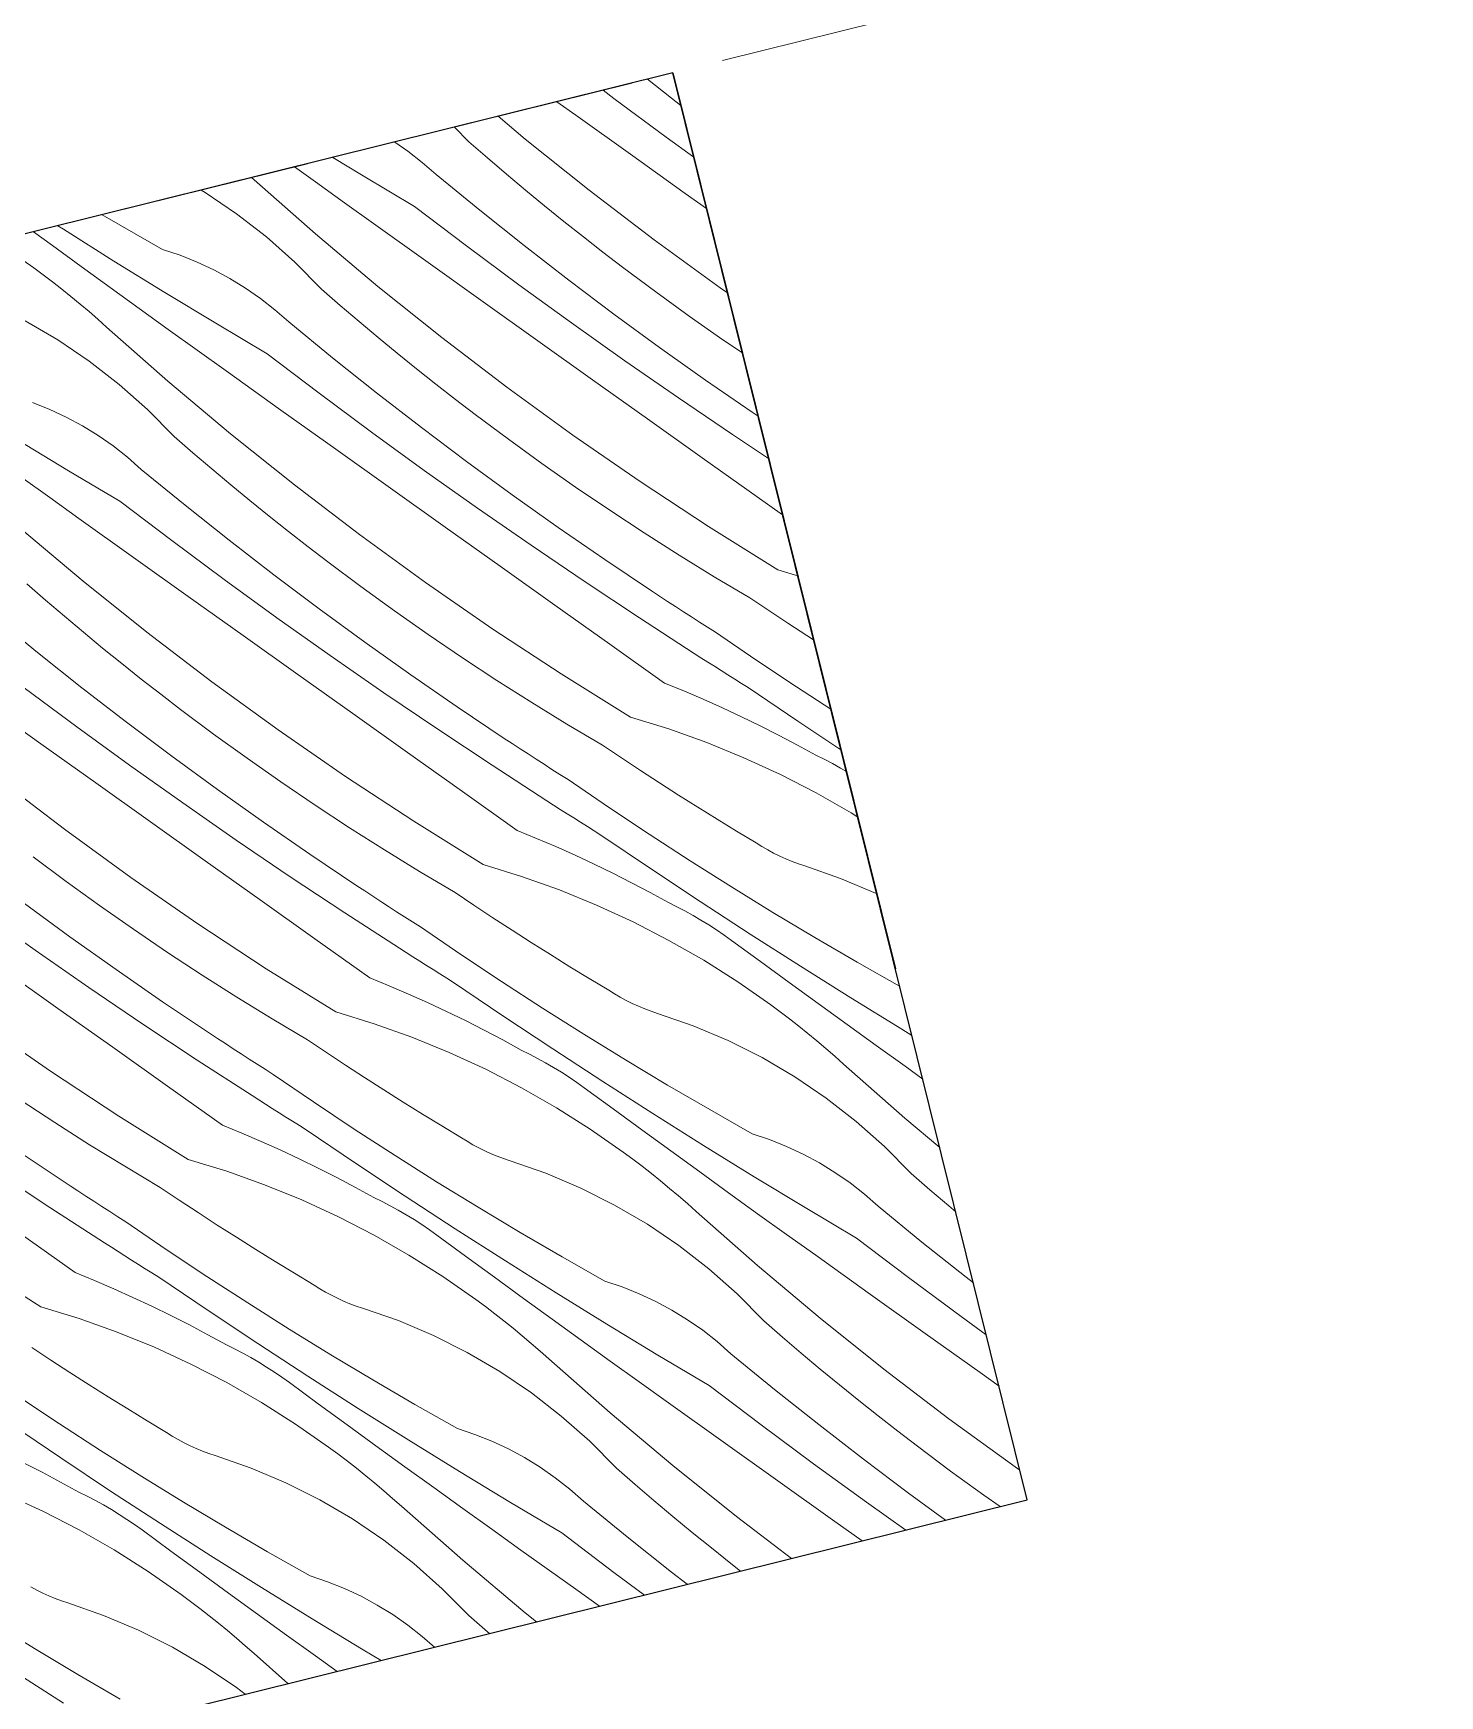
# Model space of a CAD drawing. Header units: millimetres. Extents: x -6376 to 18241, y -2739 to 17970.
# Drawn here: x 3746 to 4568, y 74 to 1047 of the extents above; entities that cross this region are included whole.
import ezdxf

# ---------------------------------------------------------------- set-up
doc = ezdxf.new("R2010")
doc.units = ezdxf.units.MM
doc.header["$MEASUREMENT"] = 0
doc.linetypes.add('Невидимі', pattern=[195.611112, 141.111112, -54.5])
for name, color, linetype in [('101 Стіни', 7, 'Continuous'), ('102 Колони', 7, 'Continuous'), ('103 Балки', 7, 'Continuous')]:
    doc.layers.add(name, color=color, linetype=linetype)
for name, color, linetype, lineweight, true_color in [('101 Стіни_Ном._пера__1', 18, 'Continuous', 25, 0x040404), ('102 Колони_Ном._пера__1', 18, 'Continuous', 25, 0x040404), ('103 Балки_Ном._пера__38', 253, 'Continuous', 13, 0xa4a4a4), ('Двери ARCHICAD_Ном._пера__102', 252, 'Continuous', 5, 0x898989)]:
    doc.layers.add(name, color=color, linetype=linetype, lineweight=lineweight, true_color=true_color)
doc.layers.add('102 Колони_Ном._пера__3', color=255, linetype='Continuous', lineweight=13)

# ---------------------------------------------------------------- blocks, each defined once
blk = doc.blocks.new('Simple Door Opening_2')
at = {"layer": 'Двери ARCHICAD_Ном._пера__102', "color": 252, "linetype": 'Continuous', "lineweight": 5, "true_color": 0x898989}
blk.add_line((-1675, 0), (-1675, -540), dxfattribs=at)
blk = doc.blocks.new('Стіна_1', base_point=(-6376.21, -1583.91))
at = {"layer": '101 Стіни_Ном._пера__1', "color": 18, "linetype": 'Continuous', "lineweight": 25, "true_color": 0x040404}
blk.add_line((4119.79, 1023.4), (4249.98, 499.32), dxfattribs=at)
at = {"layer": 'Двери ARCHICAD_Ном._пера__102', "color": 252, "linetype": 'Continuous', "lineweight": 5, "true_color": 0x898989, "zscale": 1000, "rotation": 13.95045549855258}
blk.add_blockref('Simple Door Opening_2', (5745.39, 1427.21), dxfattribs=at)
blk = doc.blocks.new('*X34')
at = {"layer": '102 Колони_Ном._пера__3', "color": 255, "linetype": 'Continuous', "lineweight": 13}
for p, q in [((4085.29, 1008.48), (4078.99, 1013.26)), ((4118.97, 1008.67), (4105.05, 1019.73)), ((4062.97, 998.64), (4051.91, 1006.53)), ((4115.94, 985.76), (4085.29, 1008.48)), ((4124.52, 1004.37), (4118.97, 1008.67)), ((4033.51, 984.75), (4017.7, 998.04)), ((4095.01, 975.79), (4062.97, 998.64)), ((3964.82, 977.64), (3957.13, 982.99)), ((4000.54, 983.17), (3992.12, 991.68)), ((4011.48, 973.64), (4000.54, 983.17)), ((4070.83, 954.85), (4033.51, 984.75)), ((4132.04, 974.07), (4115.94, 985.76)), ((3938.66, 963.17), (3920.83, 973.97)), ((3973.26, 971.03), (3964.82, 977.64)), ((4022.51, 964.22), (4011.48, 973.64)), ((4127.05, 952.96), (4095.01, 975.79)), ((3910.77, 959.62), (3898.53, 968.43)), ((3968.67, 945.33), (3938.66, 963.17)), ((3981.31, 963.94), (3973.26, 971.03)), ((4006.89, 943.03), (3981.31, 963.94)), ((4033.62, 954.89), (4022.51, 964.22)), ((3846.25, 953.48), (3843.9, 954.86)), ((3864.61, 941.05), (3846.25, 953.48)), ((3874.83, 960.93), (3873.41, 962.19)), ((3910.7, 929.3), (3874.83, 960.93)), ((3927.74, 947.44), (3910.77, 959.62)), ((4044.82, 945.66), (4033.62, 954.89)), ((4108.85, 925.84), (4070.83, 954.85)), ((4139.49, 944.1), (4127.05, 952.96)), ((3944.74, 935.28), (3927.74, 947.44)), ((3999.08, 922.27), (3968.67, 945.33)), ((4056.1, 936.54), (4044.82, 945.66)), ((3763.33, 931.97), (3760.09, 934.04)), ((3796.52, 934.3), (3785.94, 940.47)), ((3821.38, 920.2), (3796.52, 934.3)), ((3882.13, 927.44), (3864.61, 941.05)), ((3976.76, 912.43), (3944.74, 935.28)), ((4032.76, 922.46), (4006.89, 943.03)), ((4067.46, 927.51), (4056.1, 936.54)), ((3756.85, 922.41), (3745.78, 930.49)), ((3792.89, 913.39), (3763.33, 931.97)), ((3898.72, 912.72), (3882.13, 927.44)), ((3947.3, 898.54), (3910.7, 929.3)), ((4078.91, 918.59), (4067.46, 927.51)), ((4147.53, 897.73), (4108.85, 925.84)), ((3726.69, 922.83), (3745.99, 909.38)), ((3773.74, 910.12), (3756.85, 922.41)), ((3831.55, 916.79), (3821.38, 920.2)), ((3841.5, 912.8), (3831.55, 916.79)), ((4029.73, 899.55), (3999.08, 922.27)), ((4058.9, 902.24), (4032.76, 922.46)), ((4090.43, 909.78), (4078.91, 918.59)), ((3751.51, 905.29), (3745.99, 909.38)), ((3756.98, 901.13), (3751.51, 905.29)), ((3790.66, 897.85), (3773.74, 910.12)), ((3822.59, 895.05), (3792.89, 913.39)), ((3851.22, 908.26), (3841.5, 912.8)), ((3860.66, 903.17), (3851.22, 908.26)), ((3914.33, 896.96), (3898.72, 912.72)), ((4008.8, 889.58), (3976.76, 912.43)), ((4109.78, 895.34), (4090.43, 909.78)), ((3762.39, 896.9), (3756.98, 901.13)), ((3767.75, 892.6), (3762.39, 896.9)), ((3807.6, 885.62), (3790.66, 897.85)), ((3852.45, 876.96), (3822.59, 895.05)), ((3869.8, 897.56), (3860.66, 903.17)), ((3878.6, 891.43), (3869.8, 897.56)), ((3925.27, 887.43), (3914.33, 896.96)), ((3984.62, 868.64), (3947.3, 898.54)), ((4060.61, 877.14), (4029.73, 899.55)), ((4085.31, 882.38), (4058.9, 902.24)), ((4129.35, 881.19), (4109.78, 895.34)), ((4151.73, 894.84), (4147.53, 897.73)), ((3773.06, 888.23), (3767.75, 892.6)), ((3778.3, 883.79), (3773.06, 888.23)), ((3824.55, 873.41), (3807.6, 885.62)), ((3887.05, 884.82), (3878.6, 891.43)), ((3936.3, 878.01), (3925.27, 887.43)), ((4040.84, 866.75), (4008.8, 889.58)), ((3760.04, 867.27), (3740.91, 878.49)), ((3783.49, 879.29), (3778.3, 883.79)), ((3788.62, 874.72), (3783.49, 879.29)), ((3882.46, 859.12), (3852.45, 876.96)), ((3895.1, 877.73), (3887.05, 884.82)), ((3920.68, 856.81), (3895.1, 877.73)), ((3947.41, 868.68), (3936.3, 878.01)), ((4091.74, 855.07), (4060.61, 877.14)), ((4112, 862.89), (4085.31, 882.38)), ((4149.13, 867.33), (4129.35, 881.19)), ((3778.4, 854.84), (3760.04, 867.27)), ((3824.49, 843.09), (3788.62, 874.72)), ((3841.53, 861.23), (3824.55, 873.41)), ((3958.61, 859.45), (3947.41, 868.68)), ((4022.64, 839.63), (3984.62, 868.64)), ((4072.89, 843.93), (4040.84, 866.75)), ((4160.47, 859.64), (4149.13, 867.33)), ((3858.53, 849.07), (3841.53, 861.23)), ((3912.87, 836.06), (3882.46, 859.12)), ((3946.55, 836.25), (3920.68, 856.81)), ((3969.89, 850.33), (3958.61, 859.45)), ((4138.94, 843.76), (4112, 862.89)), ((3795.92, 841.23), (3778.4, 854.84)), ((3890.55, 826.22), (3858.53, 849.07)), ((3981.25, 841.3), (3969.89, 850.33)), ((4123.09, 833.32), (4091.74, 855.07)), ((3812.51, 826.51), (3795.92, 841.23)), ((3861.09, 812.33), (3824.49, 843.09)), ((3992.7, 832.38), (3981.25, 841.3)), ((4061.32, 811.52), (4022.64, 839.63)), ((4104.95, 821.12), (4072.89, 843.93)), ((4166.14, 824.99), (4138.94, 843.76)), ((3755.29, 826.59), (3745.34, 830.58)), ((3765.01, 822.05), (3755.29, 826.59)), ((3943.52, 813.34), (3912.87, 836.06)), ((3972.69, 816.03), (3946.55, 836.25)), ((4004.22, 823.57), (3992.7, 832.38)), ((4154.67, 811.91), (4123.09, 833.32)), ((3774.45, 816.96), (3765.01, 822.05)), ((3783.59, 811.35), (3774.45, 816.96)), ((3828.12, 810.75), (3812.51, 826.51)), ((3922.59, 803.37), (3890.55, 826.22)), ((4023.57, 809.12), (4004.22, 823.57)), ((4137.01, 798.32), (4104.95, 821.12)), ((4169.66, 822.64), (4166.14, 824.99)), ((3766.24, 790.75), (3736.38, 808.84)), ((3792.39, 805.22), (3783.59, 811.35)), ((3839.06, 801.22), (3828.12, 810.75)), ((3898.41, 782.43), (3861.09, 812.33)), ((3974.4, 790.93), (3943.52, 813.34)), ((3999.1, 796.17), (3972.69, 816.03)), ((4043.14, 794.98), (4023.57, 809.12)), ((4100.66, 784.34), (4061.32, 811.52)), ((4175.81, 797.9), (4154.67, 811.91)), ((3800.84, 798.61), (3792.39, 805.22)), ((3808.89, 791.52), (3800.84, 798.61)), ((3850.09, 791.8), (3839.06, 801.22)), ((3954.63, 780.54), (3922.59, 803.37)), ((4169.09, 775.53), (4137.01, 798.32)), ((3796.25, 772.91), (3766.24, 790.75)), ((3834.47, 770.6), (3808.89, 791.52)), ((3861.2, 782.47), (3850.09, 791.8)), ((4005.53, 768.86), (3974.4, 790.93)), ((4025.79, 776.68), (3999.1, 796.17)), ((4062.92, 781.12), (4043.14, 794.98)), ((3755.32, 775.02), (3738.34, 787.2)), ((3872.4, 773.24), (3861.2, 782.47)), ((3936.43, 753.42), (3898.41, 782.43)), ((3986.68, 757.72), (3954.63, 780.54)), ((4082.91, 767.57), (4062.92, 781.12)), ((4140.63, 758.09), (4100.66, 784.34)), ((3772.32, 762.86), (3755.32, 775.02)), ((3826.66, 749.85), (3796.25, 772.91)), ((3860.34, 750.03), (3834.47, 770.6)), ((3883.68, 764.12), (3872.4, 773.24)), ((4036.88, 747.11), (4005.53, 768.86)), ((4052.73, 757.55), (4025.79, 776.68)), ((4183.99, 764.95), (4169.09, 775.53)), ((3804.34, 740.01), (3772.32, 762.86)), ((3895.04, 755.09), (3883.68, 764.12)), ((4103.09, 754.31), (4082.91, 767.57)), ((3774.88, 726.11), (3738.28, 756.88)), ((3857.3, 727.12), (3826.66, 749.85)), ((3886.48, 729.82), (3860.34, 750.03)), ((3906.49, 746.17), (3895.04, 755.09)), ((3975.11, 725.31), (3936.43, 753.42)), ((4018.74, 734.91), (3986.68, 757.72)), ((4079.93, 738.78), (4052.73, 757.55)), ((4123.48, 741.37), (4103.09, 754.31)), ((4181.21, 732.79), (4140.63, 758.09)), ((3836.38, 717.16), (3804.34, 740.01)), ((3918.01, 737.36), (3906.49, 746.17)), ((4068.46, 725.7), (4036.88, 747.11)), ((4144.05, 728.73), (4123.48, 741.37)), ((3912.89, 709.96), (3886.48, 729.82)), ((3937.36, 722.91), (3918.01, 737.36)), ((4050.8, 712.11), (4018.74, 734.91)), ((4107.39, 720.39), (4079.93, 738.78)), ((4181.21, 732.79), (4192.87, 729.2)), ((3752.85, 715.01), (3741.91, 724.54)), ((3812.2, 696.22), (3774.88, 726.11)), ((3888.19, 704.72), (3857.3, 727.12)), ((3956.93, 708.77), (3937.36, 722.91)), ((4014.45, 698.13), (3975.11, 725.31)), ((4100.27, 704.62), (4068.46, 725.7)), ((4112.03, 717.34), (4107.39, 720.39)), ((4164.82, 716.4), (4144.05, 728.73)), ((3763.88, 705.59), (3752.85, 715.01)), ((3868.42, 694.33), (3836.38, 717.16)), ((3939.57, 690.47), (3912.89, 709.96)), ((4082.88, 689.32), (4050.8, 712.11)), ((4116.67, 714.3), (4112.03, 717.34)), ((4121.33, 711.27), (4116.67, 714.3)), ((4125.98, 708.25), (4121.33, 711.27)), ((4175.88, 708.98), (4164.82, 716.4)), ((3748.26, 684.39), (3722.68, 705.31)), ((3774.99, 696.26), (3763.88, 705.59)), ((3919.31, 682.64), (3888.19, 704.72)), ((3976.71, 694.91), (3956.93, 708.77)), ((4132.3, 683.88), (4100.27, 704.62)), ((4130.65, 705.24), (4125.98, 708.25)), ((4135.32, 702.24), (4130.65, 705.24)), ((4140, 699.25), (4135.32, 702.24)), ((4186.99, 701.64), (4175.88, 708.98)), ((4198.16, 694.37), (4186.99, 701.64)), ((3786.19, 687.03), (3774.99, 696.26)), ((3850.22, 667.21), (3812.2, 696.22)), ((3900.47, 671.51), (3868.42, 694.33)), ((3966.52, 671.34), (3939.57, 690.47)), ((3996.7, 681.36), (3976.71, 694.91)), ((4054.42, 671.88), (4014.45, 698.13)), ((4144.69, 696.27), (4140, 699.25)), ((4168.29, 680.16), (4144.69, 696.27)), ((4202.16, 691.81), (4198.16, 694.37)), ((3774.13, 663.82), (3748.26, 684.39)), ((3797.47, 677.91), (3786.19, 687.03)), ((3950.67, 660.9), (3919.31, 682.64)), ((4016.88, 668.1), (3996.7, 681.36)), ((4114.96, 666.54), (4082.88, 689.32)), ((4136.24, 681.36), (4132.3, 683.88)), ((4140.18, 678.84), (4136.24, 681.36)), ((3808.83, 668.88), (3797.47, 677.91)), ((3932.53, 648.69), (3900.47, 671.51)), ((3993.72, 652.57), (3966.52, 671.34)), ((4095, 646.58), (4054.42, 671.88)), ((4144.13, 676.33), (4140.18, 678.84)), ((4148.08, 673.83), (4144.13, 676.33)), ((4152.04, 671.33), (4148.08, 673.83)), ((4156, 668.83), (4152.04, 671.33)), ((4192.09, 664.33), (4168.29, 680.16)), ((3771.09, 640.91), (3740.45, 663.64)), ((3800.27, 643.61), (3774.13, 663.82)), ((3820.27, 659.96), (3808.83, 668.88)), ((3888.9, 639.1), (3850.22, 667.21)), ((4037.27, 655.16), (4016.88, 668.1)), ((4114.96, 666.54), (4126.32, 661.9)), ((4126.32, 661.9), (4137.6, 657.07)), ((4159.96, 666.35), (4156, 668.83)), ((4163.92, 663.86), (4159.96, 666.35)), ((4192.85, 644.32), (4163.92, 663.86)), ((4212.23, 651.26), (4192.09, 664.33)), ((3750.17, 630.95), (3718.13, 653.8)), ((3831.8, 651.15), (3820.27, 659.96)), ((3982.25, 639.49), (3950.67, 660.9)), ((4021.18, 634.18), (3993.72, 652.57)), ((4057.84, 642.52), (4037.27, 655.16)), ((4137.6, 657.07), (4148.8, 652.06)), ((4148.8, 652.06), (4159.91, 646.86)), ((3826.68, 623.75), (3800.27, 643.61)), ((3851.15, 636.7), (3831.8, 651.15)), ((3964.59, 625.9), (3932.53, 648.69)), ((4078.61, 630.19), (4057.84, 642.52)), ((4095, 646.58), (4117.48, 639.66)), ((4159.91, 646.86), (4170.95, 641.49)), ((4218.12, 627.55), (4192.85, 644.32)), ((3801.98, 618.51), (3771.09, 640.91)), ((3870.72, 622.55), (3851.15, 636.7)), ((3928.24, 611.92), (3888.9, 639.1)), ((4014.06, 618.41), (3982.25, 639.49)), ((4025.82, 631.13), (4021.18, 634.18)), ((4117.48, 639.66), (4139.63, 631.75)), ((4170.95, 641.49), (4181.89, 635.94)), ((4181.89, 635.94), (4192.74, 630.2)), ((3782.21, 608.12), (3750.17, 630.95)), ((3853.36, 604.26), (3826.68, 623.75)), ((3890.5, 608.7), (3870.72, 622.55)), ((3996.67, 603.11), (3964.59, 625.9)), ((4030.46, 628.09), (4025.82, 631.13)), ((4035.11, 625.06), (4030.46, 628.09)), ((4039.77, 622.04), (4035.11, 625.06)), ((4089.67, 622.77), (4078.61, 630.19)), ((4100.78, 615.43), (4089.67, 622.77)), ((4139.63, 631.75), (4161.4, 622.87)), ((4161.4, 622.87), (4182.77, 613.03)), ((4192.74, 630.2), (4203.49, 624.3)), ((4208.32, 621.92), (4203.49, 624.3)), ((3833.1, 596.43), (3801.98, 618.51)), ((4046.09, 597.67), (4014.06, 618.41)), ((4044.44, 619.03), (4039.77, 622.04)), ((4049.11, 616.03), (4044.44, 619.03)), ((4053.79, 613.04), (4049.11, 616.03)), ((4058.48, 610.06), (4053.79, 613.04)), ((4111.95, 608.16), (4100.78, 615.43)), ((4182.77, 613.03), (4203.67, 602.26)), ((4213.09, 619.43), (4208.32, 621.92)), ((4217.8, 616.84), (4213.09, 619.43)), ((4221.29, 614.8), (4217.8, 616.84)), ((3764, 581), (3725.99, 610.01)), ((3814.26, 585.3), (3782.21, 608.12)), ((3880.31, 585.13), (3853.36, 604.26)), ((3910.49, 595.15), (3890.5, 608.7)), ((3968.21, 585.67), (3928.24, 611.92)), ((4028.75, 580.33), (3996.67, 603.11)), ((4082.08, 593.95), (4058.48, 610.06)), ((4123.16, 600.98), (4111.95, 608.16)), ((3864.46, 574.69), (3833.1, 596.43)), ((3930.67, 581.89), (3910.49, 595.15)), ((4050.03, 595.15), (4046.09, 597.67)), ((4053.97, 592.63), (4050.03, 595.15)), ((4105.88, 578.12), (4082.08, 593.95)), ((4134.43, 593.88), (4123.16, 600.98)), ((4145.75, 586.85), (4134.43, 593.88)), ((4203.67, 602.26), (4224.08, 590.57)), ((3846.32, 562.48), (3814.26, 585.3)), ((3907.51, 566.36), (3880.31, 585.13)), ((4008.79, 560.37), (3968.21, 585.67)), ((4057.92, 590.12), (4053.97, 592.63)), ((4061.87, 587.62), (4057.92, 590.12)), ((4065.83, 585.12), (4061.87, 587.62)), ((4069.79, 582.62), (4065.83, 585.12)), ((4157.12, 579.91), (4145.75, 586.85)), ((4224.08, 590.57), (4227.91, 588.14)), ((3802.69, 552.89), (3764, 581)), ((3896.04, 553.28), (3864.46, 574.69)), ((3951.06, 568.95), (3930.67, 581.89)), ((4028.75, 580.33), (4040.11, 575.69)), ((4040.11, 575.69), (4051.39, 570.86)), ((4073.75, 580.14), (4069.79, 582.62)), ((4077.71, 577.65), (4073.75, 580.14)), ((4106.64, 558.11), (4077.71, 577.65)), ((4129.86, 562.57), (4105.88, 578.12)), ((4168.53, 573.04), (4157.12, 579.91)), ((3764.94, 550.49), (3745.59, 564.94)), ((3934.97, 547.97), (3907.51, 566.36)), ((3971.63, 556.31), (3951.06, 568.95)), ((4051.39, 570.86), (4062.59, 565.85)), ((4062.59, 565.85), (4073.7, 560.65)), ((4171.86, 570.93), (4168.53, 573.04)), ((4175.27, 568.93), (4171.86, 570.93)), ((4178.74, 567.05), (4175.27, 568.93)), ((4182.28, 565.29), (4178.74, 567.05)), ((4185.88, 563.66), (4182.28, 565.29)), ((3878.38, 539.69), (3846.32, 562.48)), ((3992.4, 543.98), (3971.63, 556.31)), ((4008.79, 560.37), (4031.26, 553.45)), ((4073.7, 560.65), (4084.73, 555.28)), ((4084.73, 555.28), (4095.68, 549.73)), ((4135.73, 538.8), (4106.64, 558.11)), ((4154.02, 547.3), (4129.86, 562.57)), ((4189.53, 562.16), (4185.88, 563.66)), ((4193.23, 560.79), (4189.53, 562.16)), ((4196.98, 559.54), (4193.23, 560.79)), ((4217.92, 552.25), (4196.98, 559.54)), ((3784.51, 536.34), (3764.94, 550.49)), ((3842.03, 525.71), (3802.69, 552.89)), ((3927.85, 532.2), (3896.04, 553.28)), ((3939.61, 544.92), (3934.97, 547.97)), ((3944.25, 541.88), (3939.61, 544.92)), ((4031.26, 553.45), (4053.41, 545.54)), ((4053.41, 545.54), (4075.19, 536.66)), ((4095.68, 549.73), (4106.52, 543.99)), ((4178.36, 532.33), (4154.02, 547.3)), ((4238.35, 543.6), (4217.92, 552.25)), ((3767.15, 518.05), (3740.47, 537.54)), ((3804.29, 522.49), (3784.51, 536.34)), ((3910.46, 516.9), (3878.38, 539.69)), ((3948.9, 538.85), (3944.25, 541.88)), ((3953.56, 535.83), (3948.9, 538.85)), ((3958.23, 532.81), (3953.56, 535.83)), ((4003.46, 536.56), (3992.4, 543.98)), ((4014.57, 529.22), (4003.46, 536.56)), ((4075.19, 536.66), (4096.56, 526.82)), ((4106.52, 543.99), (4117.28, 538.09)), ((4122.11, 535.71), (4117.28, 538.09)), ((4126.88, 533.22), (4122.11, 535.71)), ((4164.98, 519.74), (4135.73, 538.8)), ((4239.07, 543.24), (4238.35, 543.6)), ((3746.89, 510.22), (3715.77, 532.3)), ((3882, 499.46), (3842.03, 525.71)), ((3959.87, 511.46), (3927.85, 532.2)), ((3962.9, 529.81), (3958.23, 532.81)), ((3967.58, 526.83), (3962.9, 529.81)), ((3972.27, 523.85), (3967.58, 526.83)), ((4025.74, 521.95), (4014.57, 529.22)), ((4096.56, 526.82), (4117.46, 516.04)), ((4131.59, 530.63), (4126.88, 533.22)), ((4136.24, 527.92), (4131.59, 530.63)), ((4140.82, 525.1), (4136.24, 527.92)), ((4145.34, 522.18), (4140.82, 525.1)), ((4202.88, 517.64), (4178.36, 532.33)), ((3794.1, 498.91), (3767.15, 518.05)), ((3824.27, 508.94), (3804.29, 522.49)), ((3942.54, 494.12), (3910.46, 516.9)), ((3995.87, 507.74), (3972.27, 523.85)), ((4036.95, 514.77), (4025.74, 521.95)), ((4117.46, 516.04), (4137.87, 504.36)), ((4149.79, 519.15), (4145.34, 522.18)), ((4154.16, 516.02), (4149.79, 519.15)), ((4171.02, 503.67), (4154.16, 516.02)), ((4194.38, 500.92), (4164.98, 519.74)), ((4227.57, 503.25), (4202.88, 517.64)), ((3778.25, 488.48), (3746.89, 510.22)), ((3844.46, 495.68), (3824.27, 508.94)), ((3963.82, 508.94), (3959.87, 511.46)), ((3967.76, 506.42), (3963.82, 508.94)), ((3971.71, 503.91), (3967.76, 506.42)), ((4019.67, 491.9), (3995.87, 507.74)), ((4048.22, 507.67), (4036.95, 514.77)), ((4059.54, 500.64), (4048.22, 507.67)), ((3760.11, 476.27), (3728.05, 499.08)), ((3821.3, 480.15), (3794.1, 498.91)), ((3922.58, 474.16), (3882, 499.46)), ((3975.66, 501.41), (3971.71, 503.91)), ((3979.62, 498.91), (3975.66, 501.41)), ((3983.58, 496.41), (3979.62, 498.91)), ((3987.54, 493.92), (3983.58, 496.41)), ((4070.91, 493.7), (4059.54, 500.64)), ((4137.87, 504.36), (4157.74, 491.77)), ((4187.9, 491.36), (4171.02, 503.67)), ((4223.94, 482.34), (4194.38, 500.92)), ((4252.43, 489.15), (4227.57, 503.25)), ((3809.83, 467.06), (3778.25, 488.48)), ((3864.85, 482.74), (3844.46, 495.68)), ((3942.54, 494.12), (3953.9, 489.48)), ((3953.9, 489.48), (3965.18, 484.65)), ((3991.5, 491.44), (3987.54, 493.92)), ((4020.43, 471.9), (3991.5, 491.44)), ((4043.65, 476.36), (4019.67, 491.9)), ((4082.32, 486.83), (4070.91, 493.7)), ((4085.65, 484.72), (4082.32, 486.83)), ((4157.74, 491.77), (4177.04, 478.33)), ((4204.8, 479.07), (4187.9, 491.36)), ((4252.51, 489.12), (4252.43, 489.15)), ((3848.76, 461.76), (3821.3, 480.15)), ((3885.42, 470.1), (3864.85, 482.74)), ((3965.18, 484.65), (3976.38, 479.64)), ((3976.38, 479.64), (3987.49, 474.44)), ((4089.06, 482.72), (4085.65, 484.72)), ((4092.53, 480.84), (4089.06, 482.72)), ((4096.07, 479.08), (4092.53, 480.84)), ((4099.67, 477.45), (4096.07, 479.08)), ((4103.32, 475.95), (4099.67, 477.45)), ((4182.56, 474.24), (4177.04, 478.33)), ((4221.71, 466.8), (4204.8, 479.07)), ((4253.65, 464), (4223.94, 482.34)), ((3792.17, 453.47), (3760.11, 476.27)), ((3841.64, 445.99), (3809.83, 467.06)), ((3906.19, 457.77), (3885.42, 470.1)), ((3922.58, 474.16), (3945.05, 467.24)), ((3945.05, 467.24), (3967.2, 459.33)), ((3987.49, 474.44), (3998.52, 469.07)), ((3998.52, 469.07), (4009.47, 463.52)), ((4049.52, 452.59), (4020.43, 471.9)), ((4067.81, 461.09), (4043.65, 476.36)), ((4107.02, 474.58), (4103.32, 475.95)), ((4110.77, 473.33), (4107.02, 474.58)), ((4131.71, 466.04), (4110.77, 473.33)), ((4188.03, 470.08), (4182.56, 474.24)), ((4193.44, 465.85), (4188.03, 470.08)), ((4238.65, 454.57), (4221.71, 466.8)), ((3755.82, 439.5), (3716.48, 466.68)), ((3853.4, 458.71), (3848.76, 461.76)), ((3858.04, 455.67), (3853.4, 458.71)), ((3917.25, 450.35), (3906.19, 457.77)), ((3967.2, 459.33), (3988.98, 450.45)), ((4009.47, 463.52), (4020.31, 457.78)), ((4020.31, 457.78), (4031.07, 451.88)), ((4092.15, 446.12), (4067.81, 461.09)), ((4152.14, 457.39), (4131.71, 466.04)), ((4171.96, 447.44), (4152.14, 457.39)), ((4198.8, 461.55), (4193.44, 465.85)), ((4204.11, 457.18), (4198.8, 461.55)), ((4209.35, 452.74), (4204.11, 457.18)), ((4259.66, 460.36), (4253.65, 464)), ((3824.25, 430.69), (3792.17, 453.47)), ((3862.69, 452.64), (3858.04, 455.67)), ((3867.35, 449.61), (3862.69, 452.64)), ((3872.02, 446.6), (3867.35, 449.61)), ((3928.36, 443.01), (3917.25, 450.35)), ((3988.98, 450.45), (4010.35, 440.61)), ((4035.9, 449.5), (4031.07, 451.88)), ((4040.67, 447.01), (4035.9, 449.5)), ((4078.77, 433.53), (4049.52, 452.59)), ((4191.09, 436.22), (4171.96, 447.44)), ((4214.54, 448.24), (4209.35, 452.74)), ((4219.67, 443.66), (4214.54, 448.24)), ((4255.61, 442.36), (4238.65, 454.57)), ((3795.79, 413.25), (3755.82, 439.5)), ((3873.66, 425.25), (3841.64, 445.99)), ((3876.69, 443.6), (3872.02, 446.6)), ((3881.37, 440.62), (3876.69, 443.6)), ((3886.06, 437.64), (3881.37, 440.62)), ((3909.66, 421.53), (3886.06, 437.64)), ((3939.53, 435.74), (3928.36, 443.01)), ((4010.35, 440.61), (4031.25, 429.83)), ((4045.38, 444.42), (4040.67, 447.01)), ((4050.03, 441.71), (4045.38, 444.42)), ((4054.61, 438.89), (4050.03, 441.71)), ((4059.13, 435.97), (4054.61, 438.89)), ((4116.67, 431.43), (4092.15, 446.12)), ((4255.54, 412.04), (4219.67, 443.66)), ((4265.98, 434.92), (4255.61, 442.36)), ((3856.33, 407.91), (3824.25, 430.69)), ((3950.74, 428.56), (3939.53, 435.74)), ((3962.01, 421.45), (3950.74, 428.56)), ((4031.25, 429.83), (4051.66, 418.15)), ((4063.58, 432.94), (4059.13, 435.97)), ((4067.95, 429.81), (4063.58, 432.94)), ((4084.81, 417.46), (4067.95, 429.81)), ((4108.17, 414.71), (4078.77, 433.53)), ((4141.36, 417.04), (4116.67, 431.43)), ((4209.46, 423.78), (4191.09, 436.22)), ((3758.25, 409.47), (3738.06, 422.73)), ((3877.61, 422.73), (3873.66, 425.25)), ((3881.55, 420.21), (3877.61, 422.73)), ((3885.5, 417.7), (3881.55, 420.21)), ((3933.46, 405.69), (3909.66, 421.53)), ((3973.33, 414.43), (3962.01, 421.45)), ((4051.66, 418.15), (4071.53, 405.56)), ((4226.97, 410.18), (4209.46, 423.78)), ((3778.63, 396.53), (3758.25, 409.47)), ((3836.37, 387.95), (3795.79, 413.25)), ((3889.45, 415.2), (3885.5, 417.7)), ((3893.41, 412.7), (3889.45, 415.2)), ((3897.37, 410.2), (3893.41, 412.7)), ((3901.33, 407.71), (3897.37, 410.2)), ((3984.69, 407.49), (3973.33, 414.43)), ((4101.69, 405.15), (4084.81, 417.46)), ((4137.73, 396.12), (4108.17, 414.71)), ((4166.22, 402.94), (4141.36, 417.04)), ((4243.57, 395.46), (4226.97, 410.18)), ((4275.91, 394.92), (4255.54, 412.04)), ((3856.33, 407.91), (3867.69, 403.27)), ((3867.69, 403.27), (3878.97, 398.44)), ((3905.29, 405.23), (3901.33, 407.71)), ((3934.22, 385.69), (3905.29, 405.23)), ((3957.44, 390.15), (3933.46, 405.69)), ((3996.11, 400.62), (3984.69, 407.49)), ((3999.44, 398.51), (3996.11, 400.62)), ((4071.53, 405.56), (4090.83, 392.12)), ((4118.59, 392.86), (4101.69, 405.15)), ((4176.39, 399.52), (4166.22, 402.94)), ((4186.35, 395.54), (4176.39, 399.52)), ((3762.55, 375.55), (3735.09, 393.94)), ((3799.21, 383.89), (3778.63, 396.53)), ((3878.97, 398.44), (3890.17, 393.43)), ((3890.17, 393.43), (3901.28, 388.23)), ((3981.6, 374.88), (3957.44, 390.15)), ((4002.85, 396.51), (3999.44, 398.51)), ((4006.32, 394.63), (4002.85, 396.51)), ((4009.86, 392.87), (4006.32, 394.63)), ((4013.46, 391.24), (4009.86, 392.87)), ((4017.11, 389.74), (4013.46, 391.24)), ((4020.81, 388.36), (4017.11, 389.74)), ((4096.35, 388.03), (4090.83, 392.12)), ((4135.5, 380.59), (4118.59, 392.86)), ((4167.44, 377.79), (4137.73, 396.12)), ((4196.06, 391), (4186.35, 395.54)), ((4205.5, 385.91), (4196.06, 391)), ((4259.17, 379.7), (4243.57, 395.46)), ((3755.43, 359.78), (3723.62, 380.85)), ((3819.97, 371.56), (3799.21, 383.89)), ((3836.37, 387.95), (3858.84, 381.03)), ((3858.84, 381.03), (3880.99, 373.12)), ((3901.28, 388.23), (3912.31, 382.86)), ((3912.31, 382.86), (3923.25, 377.3)), ((3963.31, 366.38), (3934.22, 385.69)), ((4024.56, 387.12), (4020.81, 388.36)), ((4045.5, 379.82), (4024.56, 387.12)), ((4065.93, 371.18), (4045.5, 379.82)), ((4101.82, 383.87), (4096.35, 388.03)), ((4107.23, 379.64), (4101.82, 383.87)), ((4112.59, 375.34), (4107.23, 379.64)), ((4152.44, 368.36), (4135.5, 380.59)), ((4214.64, 380.3), (4205.5, 385.91)), ((4223.45, 374.17), (4214.64, 380.3)), ((4270.11, 370.17), (4259.17, 379.7)), ((3767.19, 372.5), (3762.55, 375.55)), ((3771.83, 369.46), (3767.19, 372.5)), ((3831.04, 364.14), (3819.97, 371.56)), ((3880.99, 373.12), (3902.77, 364.24)), ((3923.25, 377.3), (3934.1, 371.57)), ((3934.1, 371.57), (3944.86, 365.66)), ((4005.94, 359.91), (3981.6, 374.88)), ((4085.75, 361.23), (4065.93, 371.18)), ((4117.9, 370.97), (4112.59, 375.34)), ((4123.14, 366.53), (4117.9, 370.97)), ((4197.29, 359.7), (4167.44, 377.79)), ((4231.89, 367.56), (4223.45, 374.17)), ((4281.14, 360.74), (4270.11, 370.17)), ((3776.48, 366.43), (3771.83, 369.46)), ((3781.14, 363.4), (3776.48, 366.43)), ((3785.81, 360.39), (3781.14, 363.4)), ((3790.48, 357.39), (3785.81, 360.39)), ((3842.15, 356.79), (3831.04, 364.14)), ((3902.77, 364.24), (3924.14, 354.4)), ((3949.69, 363.29), (3944.86, 365.66)), ((3954.46, 360.8), (3949.69, 363.29)), ((3959.17, 358.2), (3954.46, 360.8)), ((3992.56, 347.32), (3963.31, 366.38)), ((4030.46, 345.22), (4005.94, 359.91)), ((4104.88, 350.01), (4085.75, 361.23)), ((4128.33, 362.03), (4123.14, 366.53)), ((4133.46, 357.45), (4128.33, 362.03)), ((4169.4, 356.15), (4152.44, 368.36)), ((4239.94, 360.47), (4231.89, 367.56)), ((4265.52, 339.55), (4239.94, 360.47)), ((4285.26, 357.29), (4281.14, 360.74)), ((3787.45, 339.04), (3755.43, 359.78)), ((3795.16, 354.4), (3790.48, 357.39)), ((3799.84, 351.43), (3795.16, 354.4)), ((3823.45, 335.31), (3799.84, 351.43)), ((3853.32, 349.53), (3842.15, 356.79)), ((3924.14, 354.4), (3945.04, 343.62)), ((3963.82, 355.5), (3959.17, 358.2)), ((3968.4, 352.68), (3963.82, 355.5)), ((3972.92, 349.76), (3968.4, 352.68)), ((4169.33, 325.83), (4133.46, 357.45)), ((4186.37, 343.96), (4169.4, 356.15)), ((4227.3, 341.85), (4197.29, 359.7)), ((3770.12, 321.7), (3738.04, 344.48)), ((3864.53, 342.35), (3853.32, 349.53)), ((3875.8, 335.24), (3864.53, 342.35)), ((3945.04, 343.62), (3965.45, 331.94)), ((3977.37, 346.73), (3972.92, 349.76)), ((3981.74, 343.6), (3977.37, 346.73)), ((3998.6, 331.25), (3981.74, 343.6)), ((4021.96, 328.49), (3992.56, 347.32)), ((4055.15, 330.83), (4030.46, 345.22)), ((4123.25, 337.57), (4104.88, 350.01)), ((4203.37, 331.81), (4186.37, 343.96)), ((4257.71, 318.8), (4227.3, 341.85)), ((3791.4, 336.52), (3787.45, 339.04)), ((3795.34, 334), (3791.4, 336.52)), ((3799.29, 331.49), (3795.34, 334)), ((3803.24, 328.99), (3799.29, 331.49)), ((3847.25, 319.48), (3823.45, 335.31)), ((3887.12, 328.22), (3875.8, 335.24)), ((3965.45, 331.94), (3985.32, 319.35)), ((4015.48, 318.94), (3998.6, 331.25)), ((4080.01, 316.72), (4055.15, 330.83)), ((4140.76, 323.97), (4123.25, 337.57)), ((4235.39, 308.95), (4203.37, 331.81)), ((4291.39, 318.98), (4265.52, 339.55)), ((3750.15, 301.74), (3709.58, 327.04)), ((3770.12, 321.7), (3781.48, 317.06)), ((3807.2, 326.49), (3803.24, 328.99)), ((3811.16, 323.99), (3807.2, 326.49)), ((3815.12, 321.5), (3811.16, 323.99)), ((3819.08, 319.02), (3815.12, 321.5)), ((3898.48, 321.28), (3887.12, 328.22)), ((3909.9, 314.41), (3898.48, 321.28)), ((4051.52, 309.91), (4021.96, 328.49)), ((4157.36, 309.25), (4140.76, 323.97)), ((4205.93, 295.06), (4169.33, 325.83)), ((3781.48, 317.06), (3792.76, 312.23)), ((3792.76, 312.23), (3803.96, 307.22)), ((3848.01, 299.48), (3819.08, 319.02)), ((3871.23, 303.94), (3847.25, 319.48)), ((3913.23, 312.3), (3909.9, 314.41)), ((3916.64, 310.3), (3913.23, 312.3)), ((3985.32, 319.35), (4004.62, 305.91)), ((4032.38, 306.64), (4015.48, 318.94)), ((4090.18, 313.31), (4080.01, 316.72)), ((4100.14, 309.33), (4090.18, 313.31)), ((4288.36, 296.07), (4257.71, 318.8)), ((4295.58, 315.74), (4291.39, 318.98)), ((3750.15, 301.74), (3772.63, 294.82)), ((3803.96, 307.22), (3815.07, 302.02)), ((3815.07, 302.02), (3826.1, 296.65)), ((3895.39, 288.67), (3871.23, 303.94)), ((3920.11, 308.42), (3916.64, 310.3)), ((3923.65, 306.66), (3920.11, 308.42)), ((3927.25, 305.03), (3923.65, 306.66)), ((3930.9, 303.53), (3927.25, 305.03)), ((3934.6, 302.15), (3930.9, 303.53)), ((3938.35, 300.91), (3934.6, 302.15)), ((4010.14, 301.82), (4004.62, 305.91)), ((4015.61, 297.66), (4010.14, 301.82)), ((4049.29, 294.38), (4032.38, 306.64)), ((4081.23, 291.58), (4051.52, 309.91)), ((4109.85, 304.79), (4100.14, 309.33)), ((4119.29, 299.7), (4109.85, 304.79)), ((4172.96, 293.49), (4157.36, 309.25)), ((4267.43, 286.11), (4235.39, 308.95)), ((3772.63, 294.82), (3794.78, 286.91)), ((3826.1, 296.65), (3837.04, 291.09)), ((3877.1, 280.17), (3848.01, 299.48)), ((3959.29, 293.61), (3938.35, 300.91)), ((3979.72, 284.97), (3959.29, 293.61)), ((4021.02, 293.43), (4015.61, 297.66)), ((4026.38, 289.13), (4021.02, 293.43)), ((4066.23, 282.14), (4049.29, 294.38)), ((4128.43, 294.09), (4119.29, 299.7)), ((4137.24, 287.96), (4128.43, 294.09)), ((4183.9, 283.96), (4172.96, 293.49)), ((4243.25, 265.17), (4205.93, 295.06)), ((4303.13, 285.36), (4288.36, 296.07)), ((3794.78, 286.91), (3816.56, 278.03)), ((3837.04, 291.09), (3847.89, 285.36)), ((3847.89, 285.36), (3858.65, 279.45)), ((3919.73, 273.7), (3895.39, 288.67)), ((3999.54, 275.02), (3979.72, 284.97)), ((4031.69, 284.76), (4026.38, 289.13)), ((4036.93, 280.32), (4031.69, 284.76)), ((4083.19, 269.94), (4066.23, 282.14)), ((4111.08, 273.49), (4081.23, 291.58)), ((4145.68, 281.35), (4137.24, 287.96)), ((4194.93, 274.53), (4183.9, 283.96)), ((4299.47, 263.28), (4267.43, 286.11)), ((3755.94, 270.58), (3744.83, 277.93)), ((3816.56, 278.03), (3837.92, 268.19)), ((3863.48, 277.08), (3858.65, 279.45)), ((3868.25, 274.59), (3863.48, 277.08)), ((3872.96, 271.99), (3868.25, 274.59)), ((3906.35, 261.11), (3877.1, 280.17)), ((3944.25, 259.01), (3919.73, 273.7)), ((4018.67, 263.8), (3999.54, 275.02)), ((4042.12, 275.82), (4036.93, 280.32)), ((4047.25, 271.24), (4042.12, 275.82)), ((4141.09, 255.64), (4111.08, 273.49)), ((4153.73, 274.26), (4145.68, 281.35)), ((4179.31, 253.34), (4153.73, 274.26)), ((4206.04, 265.21), (4194.93, 274.53)), ((3767.11, 263.32), (3755.94, 270.58)), ((3778.32, 256.14), (3767.11, 263.32)), ((3837.92, 268.19), (3858.83, 257.41)), ((3877.61, 269.29), (3872.96, 271.99)), ((3882.19, 266.47), (3877.61, 269.29)), ((3886.71, 263.55), (3882.19, 266.47)), ((3891.16, 260.52), (3886.71, 263.55)), ((4037.03, 251.36), (4018.67, 263.8)), ((4083.12, 239.62), (4047.25, 271.24)), ((4100.16, 257.75), (4083.19, 269.94)), ((4217.24, 255.98), (4206.04, 265.21)), ((4281.27, 236.16), (4243.25, 265.17)), ((4310.58, 255.37), (4299.47, 263.28)), ((3789.59, 249.03), (3778.32, 256.14)), ((3858.83, 257.41), (3879.24, 245.72)), ((3895.53, 257.39), (3891.16, 260.52)), ((3912.39, 245.04), (3895.53, 257.39)), ((3935.75, 242.28), (3906.35, 261.11)), ((3968.94, 244.62), (3944.25, 259.01)), ((4117.16, 245.6), (4100.16, 257.75)), ((4171.5, 232.59), (4141.09, 255.64)), ((4205.18, 232.77), (4179.31, 253.34)), ((4228.52, 246.85), (4217.24, 255.98)), ((3761.04, 233.27), (3737.24, 249.1)), ((3800.91, 242.01), (3789.59, 249.03)), ((3879.24, 245.72), (3899.11, 233.14)), ((3929.27, 232.73), (3912.39, 245.04)), ((3993.8, 230.51), (3968.94, 244.62)), ((4054.55, 237.76), (4037.03, 251.36)), ((4149.18, 222.74), (4117.16, 245.6)), ((4239.88, 237.83), (4228.52, 246.85)), ((3812.27, 235.07), (3800.91, 242.01)), ((3823.69, 228.2), (3812.27, 235.07)), ((3965.31, 223.7), (3935.75, 242.28)), ((4071.15, 223.04), (4054.55, 237.76)), ((4119.72, 208.85), (4083.12, 239.62)), ((4251.33, 228.91), (4239.88, 237.83)), ((4319.95, 208.05), (4281.27, 236.16)), ((3761.8, 213.27), (3732.87, 232.81)), ((3785.02, 217.73), (3761.04, 233.27)), ((3827.02, 226.08), (3823.69, 228.2)), ((3830.43, 224.09), (3827.02, 226.08)), ((3833.9, 222.21), (3830.43, 224.09)), ((3899.11, 233.14), (3918.41, 219.69)), ((3946.16, 220.43), (3929.27, 232.73)), ((3995.02, 205.37), (3965.31, 223.7)), ((4003.97, 227.1), (3993.8, 230.51)), ((4013.92, 223.12), (4003.97, 227.1)), ((4202.15, 209.86), (4171.5, 232.59)), ((4231.32, 212.56), (4205.18, 232.77)), ((4262.85, 220.09), (4251.33, 228.91)), ((3809.18, 202.46), (3785.02, 217.73)), ((3837.44, 220.45), (3833.9, 222.21)), ((3841.03, 218.82), (3837.44, 220.45)), ((3844.69, 217.32), (3841.03, 218.82)), ((3848.39, 215.94), (3844.69, 217.32)), ((3852.14, 214.7), (3848.39, 215.94)), ((3873.08, 207.4), (3852.14, 214.7)), ((3923.93, 215.61), (3918.41, 219.69)), ((3929.4, 211.45), (3923.93, 215.61)), ((3963.08, 208.17), (3946.16, 220.43)), ((4023.64, 218.58), (4013.92, 223.12)), ((4033.08, 213.49), (4023.64, 218.58)), ((4086.75, 207.28), (4071.15, 223.04)), ((4181.22, 199.9), (4149.18, 222.74)), ((4282.2, 205.65), (4262.85, 220.09)), ((3739.89, 210.44), (3750.83, 204.88)), ((3750.83, 204.88), (3761.68, 199.15)), ((3790.89, 193.96), (3761.8, 213.27)), ((3893.51, 198.76), (3873.08, 207.4)), ((3934.81, 207.22), (3929.4, 211.45)), ((3940.17, 202.92), (3934.81, 207.22)), ((3980.02, 195.93), (3963.08, 208.17)), ((4024.87, 187.28), (3995.02, 205.37)), ((4042.22, 207.87), (4033.08, 213.49)), ((4051.03, 201.75), (4042.22, 207.87)), ((4097.69, 197.75), (4086.75, 207.28)), ((4157.04, 178.95), (4119.72, 208.85)), ((4233.03, 187.46), (4202.15, 209.86)), ((4257.73, 192.7), (4231.32, 212.56)), ((4301.77, 191.5), (4282.2, 205.65)), ((4322.82, 206.07), (4319.95, 208.05)), ((3761.68, 199.15), (3772.44, 193.24)), ((3833.52, 187.49), (3809.18, 202.46)), ((3913.33, 188.81), (3893.51, 198.76)), ((3945.48, 198.55), (3940.17, 202.92)), ((3950.72, 194.11), (3945.48, 198.55)), ((3996.98, 183.72), (3980.02, 195.93)), ((4059.47, 195.13), (4051.03, 201.75)), ((4067.52, 188.05), (4059.47, 195.13)), ((4108.72, 188.32), (4097.69, 197.75)), ((4213.26, 177.06), (4181.22, 199.9)), ((3730.35, 191.81), (3751.71, 181.98)), ((3777.27, 190.87), (3772.44, 193.24)), ((3782.04, 188.38), (3777.27, 190.87)), ((3786.75, 185.78), (3782.04, 188.38)), ((3791.4, 183.08), (3786.75, 185.78)), ((3820.14, 174.9), (3790.89, 193.96)), ((3858.04, 172.8), (3833.52, 187.49)), ((3932.46, 177.59), (3913.33, 188.81)), ((3955.91, 189.6), (3950.72, 194.11)), ((3961.04, 185.03), (3955.91, 189.6)), ((3996.91, 153.41), (3961.04, 185.03)), ((4054.88, 169.43), (4024.87, 187.28)), ((4093.1, 167.13), (4067.52, 188.05)), ((4119.83, 179), (4108.72, 188.32)), ((4256.08, 171.11), (4233.03, 187.46)), ((4279.36, 176.9), (4257.73, 192.7)), ((4311.3, 184.83), (4301.77, 191.5)), ((3751.71, 181.98), (3772.62, 171.2)), ((3795.98, 180.26), (3791.4, 183.08)), ((3800.5, 177.34), (3795.98, 180.26)), ((3804.95, 174.31), (3800.5, 177.34)), ((3950.82, 165.15), (3932.46, 177.59)), ((4013.95, 171.54), (3996.98, 183.72)), ((4131.03, 169.77), (4119.83, 179)), ((4189.12, 154.48), (4157.04, 178.95)), ((4230.53, 164.77), (4213.26, 177.06)), ((3772.62, 171.2), (3793.03, 159.51)), ((3809.32, 171.18), (3804.95, 174.31)), ((3826.18, 158.83), (3809.32, 171.18)), ((3849.54, 156.07), (3820.14, 174.9)), ((3882.73, 158.41), (3858.04, 172.8)), ((4030.95, 159.39), (4013.95, 171.54)), ((4085.29, 146.38), (4054.88, 169.43)), ((4118.97, 146.56), (4093.1, 167.13)), ((4142.31, 160.64), (4131.03, 169.77)), ((3793.03, 159.51), (3812.9, 146.93)), ((3843.06, 146.51), (3826.18, 158.83)), ((3879.1, 137.49), (3849.54, 156.07)), ((3907.59, 144.3), (3882.73, 158.41)), ((3968.34, 151.55), (3950.82, 165.15)), ((4062.97, 136.53), (4030.95, 159.39)), ((4153.67, 151.62), (4142.31, 160.64)), ((3812.9, 146.93), (3832.2, 133.48)), ((3859.95, 134.22), (3843.06, 146.51)), ((3984.93, 136.83), (3968.34, 151.55)), ((4033.51, 122.64), (3996.91, 153.41)), ((4103.16, 133.13), (4085.29, 146.38)), ((4128.27, 139.37), (4118.97, 146.56)), ((4159.46, 147.11), (4153.67, 151.62)), ((3747.69, 136), (3744.22, 137.87)), ((3908.8, 119.16), (3879.1, 137.49)), ((3917.76, 140.89), (3907.59, 144.3)), ((3927.71, 136.91), (3917.76, 140.89)), ((3937.43, 132.37), (3927.71, 136.91)), ((4000.54, 121.07), (3984.93, 136.83)), ((4076.9, 126.6), (4062.97, 136.53)), ((3751.23, 134.24), (3747.69, 136)), ((3754.82, 132.61), (3751.23, 134.24)), ((3758.48, 131.11), (3754.82, 132.61)), ((3762.18, 129.73), (3758.48, 131.11)), ((3765.93, 128.49), (3762.18, 129.73)), ((3786.87, 121.19), (3765.93, 128.49)), ((3837.72, 129.4), (3832.2, 133.48)), ((3843.19, 125.24), (3837.72, 129.4)), ((3876.87, 121.96), (3859.95, 134.22)), ((3946.87, 127.28), (3937.43, 132.37)), ((3956.01, 121.66), (3946.87, 127.28)), ((3807.3, 112.55), (3786.87, 121.19)), ((3848.6, 121.01), (3843.19, 125.24)), ((3853.96, 116.71), (3848.6, 121.01)), ((3859.27, 112.34), (3853.96, 116.71)), ((3893.81, 109.72), (3876.87, 121.96)), ((3938.66, 101.07), (3908.8, 119.16)), ((3964.82, 115.54), (3956.01, 121.66)), ((4011.48, 111.54), (4000.54, 121.07)), ((4040.01, 117.44), (4033.51, 122.64)), ((3747.31, 101.28), (3722.97, 116.25)), ((3827.12, 102.6), (3807.3, 112.55)), ((3864.51, 107.9), (3859.27, 112.34)), ((3869.7, 103.39), (3864.51, 107.9)), ((3910.77, 97.51), (3893.81, 109.72)), ((3973.26, 108.92), (3964.82, 115.54)), ((3980.41, 102.63), (3973.26, 108.92)), ((4012.56, 110.62), (4011.48, 111.54)), ((3771.83, 86.59), (3747.31, 101.28)), ((3846.25, 91.38), (3827.12, 102.6)), ((3874.83, 98.82), (3869.7, 103.39)), ((3894.67, 81.34), (3874.83, 98.82)), ((3923.37, 88.47), (3910.77, 97.51)), ((3949.1, 94.86), (3938.66, 101.07)), ((3763.33, 69.86), (3733.93, 88.69)), ((3864.61, 78.94), (3846.25, 91.38)), ((3796.52, 72.19), (3771.83, 86.59)), ((3869.56, 75.1), (3864.61, 78.94))]:
    blk.add_line(p, q, dxfattribs=at)
blk = doc.blocks.new('Колона_2', base_point=(3803.71, 501.81))
at = {"layer": '102 Колони_Ном._пера__1', "color": 18, "linetype": 'Continuous', "lineweight": 25, "true_color": 0x040404, "flags": 128}
blk.add_lwpolyline([(3487.64, -19.77), (4327.12, 188.76), (4119.79, 1023.4), (3280.31, 814.86)], close=True, dxfattribs=at)
at = {"layer": '102 Колони', "color": 18, "lineweight": 25, "true_color": 0x040404}
blk.add_blockref('*X34', (0, 0), dxfattribs=at)
blk = doc.blocks.new('Балка_1', base_point=(18007.37, 4246.52))
at = {"layer": '103 Балки_Ном._пера__38', "color": 253, "linetype": 'Невидимі', "lineweight": 13, "true_color": 0xa4a4a4}
blk.add_line((17954.33, 4460.03), (-6376.21, -1583.91), dxfattribs=at)

msp = doc.modelspace()

# ---------------------------------------------------------------- block references
at = {"layer": '101 Стіни', "color": 18, "lineweight": 25, "true_color": 0x040404}
msp.add_blockref('Стіна_1', (-6376.21, -1583.91), dxfattribs=at)
at = {"layer": '102 Колони', "color": 18, "lineweight": 25, "true_color": 0x040404}
msp.add_blockref('Колона_2', (3803.71, 501.81), dxfattribs=at)
at = {"layer": '103 Балки', "color": 253, "lineweight": 13, "true_color": 0xa4a4a4}
msp.add_blockref('Балка_1', (18007.37, 4246.52), dxfattribs=at)

doc.saveas('drawing.dxf')
